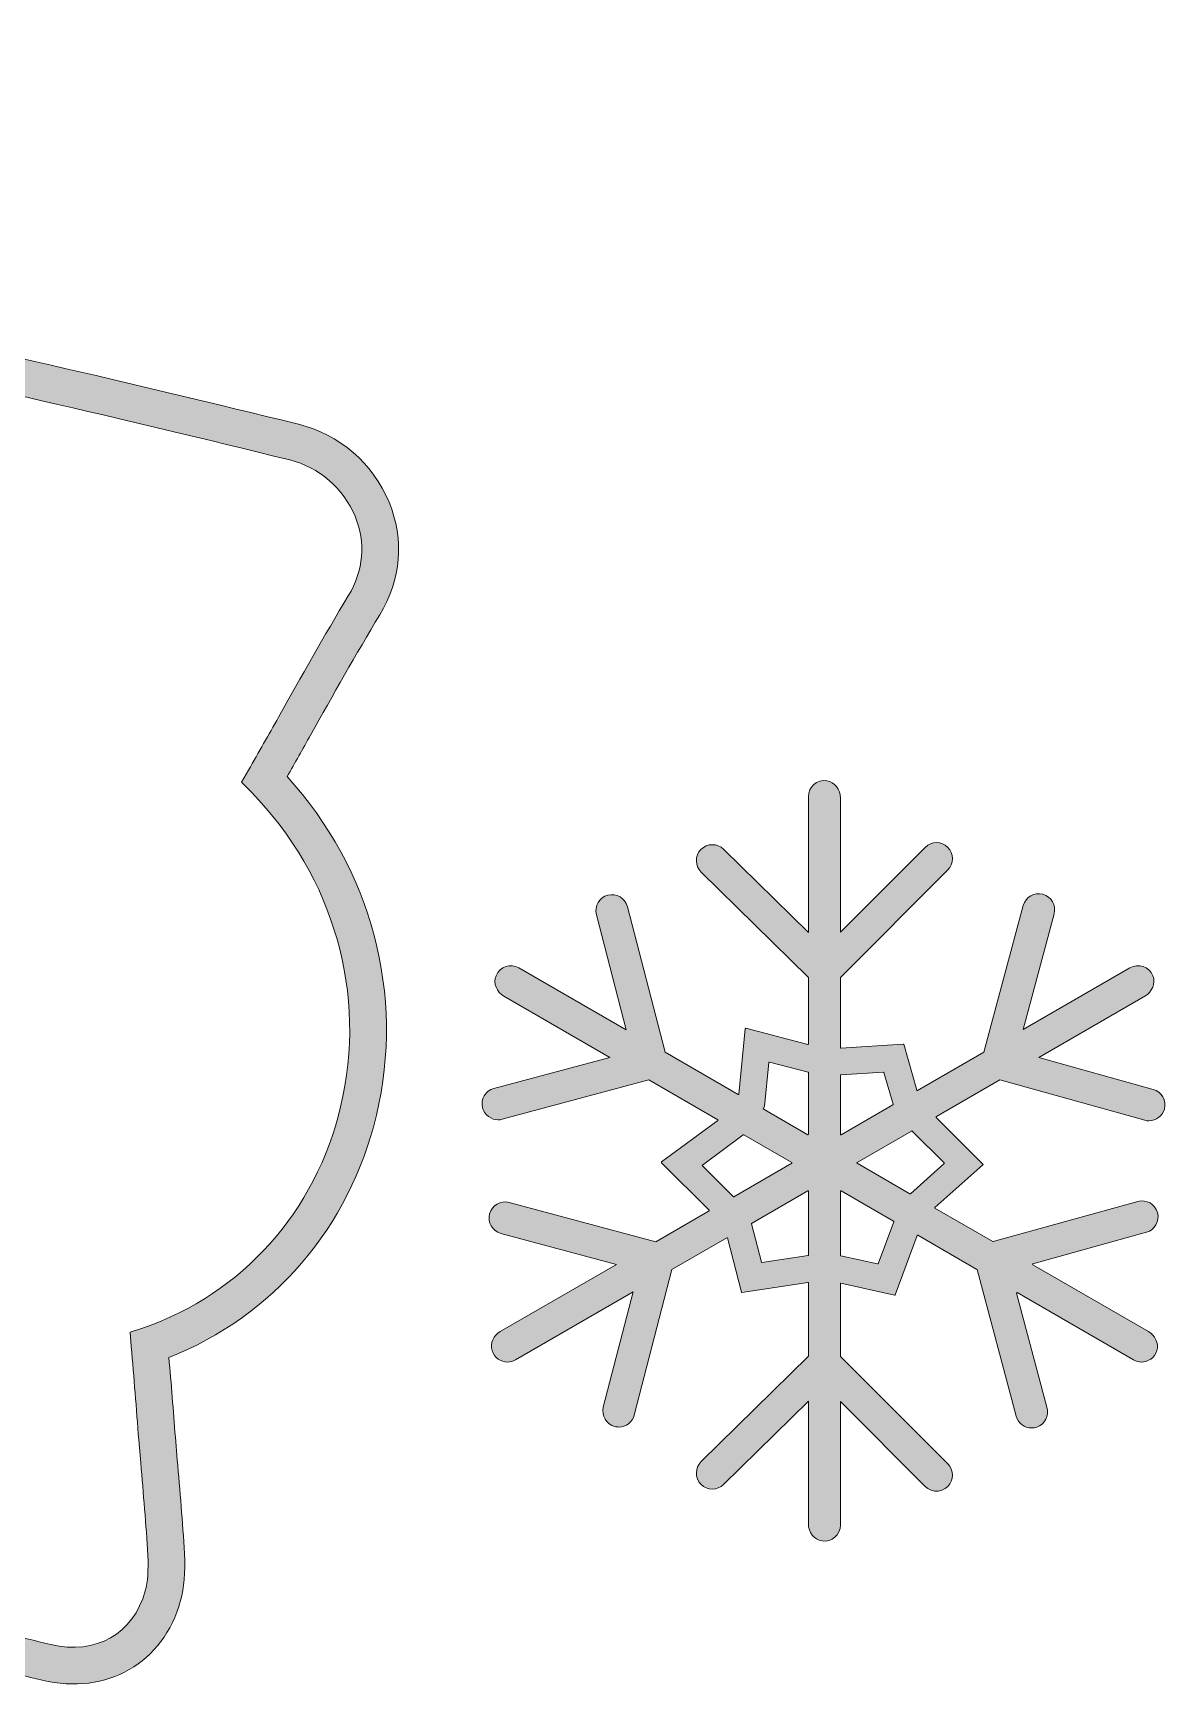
# Model space of a CAD drawing. Header units: inches. Extents: x 63 to 1015, y -784 to -299.
# Drawn here: x 872.1 to 1002.4, y -489.6 to -298.6 of the extents above; entities that cross this region are included whole.
import ezdxf

# ---------------------------------------------------------------- set-up
doc = ezdxf.new("R2010")
doc.units = ezdxf.units.IN
doc.header["$MEASUREMENT"] = 0
doc.layers.add('Layer 1', color=7, linetype='Continuous')

# ---------------------------------------------------------------- blocks, each defined once
blk = doc.blocks.new('block 14')
at = {"layer": 'Layer 1', "true_color": 0x8dba2d}
h = blk.add_hatch(color=65, dxfattribs=at)
h.dxf.hatch_style = 2
edge = h.paths.add_edge_path()
edge.add_spline(control_points=[(203.14, -488.31), (200.26, -488.31), (197.55, -487.36), (195.27, -485.51), (191.72, -482.62), (189.78, -477.88), (190.2, -473.14), (190.77, -467.25), (191.25, -461.27), (191.71, -455.48), (191.71, -455.48), (192.08, -450.9), (192.08, -450.9), (192.09, -450.84), (192.09, -450.77), (192.09, -450.71), (180.2, -446.09), (171.34, -435.82), (168.24, -422.95), (164.92, -409.21), (168.74, -394.76), (178.44, -384), (178.23, -383.58), (178.01, -383.16), (177.78, -382.75), (176.9, -381.19), (176.04, -379.63), (175.17, -378.07), (172.89, -373.94), (170.53, -369.68), (168.03, -365.65), (165.5, -361.62), (165.06, -356.82), (166.81, -352.51), (168.65, -348), (172.58, -344.62), (177.31, -343.47), (201.83, -337.52), (230.96, -330.68), (261.09, -325.15), (282.43, -321.27), (303.59, -317.7), (324, -314.56), (340.57, -311.97), (356.81, -310.05), (370.52, -308.52), (386.77, -306.68), (403.22, -305.04), (419.41, -303.66), (430.52, -302.68), (442.77, -301.83), (457.95, -300.98), (487.9, -299.29), (518.8, -298.59), (552.41, -298.83), (578.9, -298.99), (603.22, -299.82), (626.75, -301.36), (626.75, -301.36), (630.04, -301.57), (630.04, -301.57), (644.51, -302.5), (659.47, -303.46), (674.19, -304.87), (689.26, -306.29), (709.16, -308.27), (729.36, -311.01), (754.06, -314.32), (776.65, -317.74), (798.41, -321.45), (830.08, -326.81), (863.19, -333.82), (902.6, -343.51), (907.26, -344.66), (911.14, -348), (912.99, -352.47), (914.77, -356.76), (914.39, -361.36), (911.92, -365.41), (909.19, -369.94), (906.53, -374.66), (903.97, -379.22), (903.08, -380.81), (902.18, -382.4), (901.28, -384), (910.99, -394.66), (914.82, -409.08), (911.54, -422.9), (908.47, -435.78), (899.62, -446.06), (887.69, -450.73), (887.95, -453.75), (888.2, -456.8), (888.43, -459.88), (888.43, -459.88), (888.65, -462.49), (888.65, -462.49), (888.95, -466.01), (889.27, -469.65), (889.48, -473.24), (889.59, -475.45), (889.45, -477.17), (889.03, -478.67), (887.07, -485.84), (880.54, -489.59), (873.14, -487.8), (869.54, -486.96), (865.93, -486.08), (862.32, -485.19), (857.89, -484.11), (853.45, -483.03), (848.99, -482.01), (817.68, -474.77), (789.73, -469.24), (763.54, -465.09), (748.48, -462.73), (728.65, -459.69), (708.73, -457.12), (694.68, -455.28), (679.79, -453.7), (664.47, -452.42), (642.64, -450.54), (623.33, -449.16), (605.42, -448.21), (580.77, -446.85), (555.94, -446.33), (531.6, -446.67), (515.22, -446.9), (496.15, -447.23), (477.18, -448.09), (461.48, -448.83), (444.52, -449.96), (423.83, -451.67), (405.55, -453.17), (390.77, -454.66), (377.34, -456.36), (354.91, -459.25), (334.3, -462.2), (314.34, -465.39), (285.91, -469.96), (256.34, -475.93), (223.93, -483.62), (222.38, -483.99), (220.83, -484.34), (219.28, -484.69), (215.35, -485.59), (211.27, -486.51), (207.36, -487.66), (205.93, -488.09), (204.52, -488.31), (203.14, -488.31)], knot_values=[0, 0, 0, 0, 1, 1, 1, 2, 2, 2, 3, 3, 3, 4, 4, 4, 5, 5, 5, 6, 6, 6, 7, 7, 7, 8, 8, 8, 9, 9, 9, 10, 10, 10, 11, 11, 11, 12, 12, 12, 13, 13, 13, 14, 14, 14, 15, 15, 15, 16, 16, 16, 17, 17, 17, 18, 18, 18, 19, 19, 19, 20, 20, 20, 21, 21, 21, 22, 22, 22, 23, 23, 23, 24, 24, 24, 25, 25, 25, 26, 26, 26, 27, 27, 27, 28, 28, 28, 29, 29, 29, 30, 30, 30, 31, 31, 31, 32, 32, 32, 33, 33, 33, 34, 34, 34, 35, 35, 35, 36, 36, 36, 37, 37, 37, 38, 38, 38, 39, 39, 39, 40, 40, 40, 41, 41, 41, 42, 42, 42, 43, 43, 43, 44, 44, 44, 45, 45, 45, 46, 46, 46, 47, 47, 47, 48, 48, 48, 49, 49, 49, 50, 50, 50, 50], degree=3, periodic=1)
edge = h.paths.add_edge_path()
edge.add_spline(control_points=[(539.71, -303), (511.03, -303), (484.25, -303.72), (458.19, -305.19), (443.05, -306.04), (430.84, -306.88), (419.77, -307.86), (403.62, -309.24), (387.21, -310.87), (370.99, -312.71), (357.32, -314.24), (341.14, -316.15), (324.65, -318.73), (304.27, -321.87), (283.14, -325.42), (261.85, -329.3), (231.82, -334.81), (202.77, -341.63), (178.3, -347.57), (174.88, -348.4), (172.05, -350.84), (170.72, -354.1), (169.46, -357.19), (169.78, -360.5), (171.61, -363.42), (174.17, -367.55), (176.56, -371.86), (178.86, -376.03), (179.72, -377.58), (180.58, -379.13), (181.45, -380.68), (181.96, -381.58), (182.44, -382.57), (182.87, -383.47), (182.87, -383.47), (183.5, -384.79), (183.5, -384.79), (183.5, -384.79), (182.49, -385.85), (182.49, -385.85), (173.05, -395.66), (169.25, -409.16), (172.34, -421.96), (175.22, -433.92), (183.65, -443.37), (194.87, -447.23), (194.87, -447.23), (196.29, -447.72), (196.29, -447.72), (196.29, -447.72), (196.3, -449.79), (196.3, -449.79), (196.31, -450.26), (196.32, -450.74), (196.29, -451.2), (196.29, -451.2), (195.92, -455.82), (195.92, -455.82), (195.45, -461.62), (194.97, -467.62), (194.4, -473.53), (194.1, -476.88), (195.45, -480.22), (197.93, -482.24), (199.51, -483.53), (202.23, -484.81), (206.15, -483.62), (210.21, -482.42), (214.35, -481.49), (218.35, -480.58), (219.89, -480.23), (221.42, -479.88), (222.96, -479.52), (255.47, -471.8), (285.14, -465.82), (313.67, -461.23), (333.67, -458.03), (354.33, -455.07), (376.81, -452.18), (390.31, -450.47), (405.14, -448.97), (423.48, -447.46), (444.23, -445.75), (461.23, -444.61), (476.99, -443.88), (496.02, -443.01), (515.12, -442.69), (531.54, -442.45), (555.98, -442.11), (580.91, -442.63), (605.64, -444), (623.6, -444.95), (642.96, -446.34), (664.83, -448.22), (680.2, -449.5), (695.16, -451.09), (709.28, -452.93), (729.24, -455.52), (749.11, -458.56), (764.2, -460.92), (790.49, -465.09), (818.53, -470.64), (849.93, -477.9), (854.41, -478.92), (858.87, -480.01), (863.32, -481.1), (866.92, -481.98), (870.51, -482.86), (874.11, -483.7), (879.27, -484.95), (883.62, -482.48), (884.97, -477.55), (885.26, -476.49), (885.35, -475.19), (885.27, -473.46), (885.06, -469.95), (884.75, -466.34), (884.45, -462.85), (884.45, -462.85), (884.22, -460.21), (884.22, -460.21), (883.96, -456.58), (883.66, -453.01), (883.36, -449.48), (883.36, -449.48), (883.22, -447.84), (883.22, -447.84), (883.22, -447.84), (884.77, -447.31), (884.77, -447.31), (896.11, -443.43), (904.58, -433.94), (907.43, -421.93), (910.5, -409.02), (906.66, -395.51), (897.17, -385.78), (897.17, -385.78), (896.05, -384.65), (896.05, -384.65), (896.05, -384.65), (896.84, -383.26), (896.84, -383.26), (898, -381.22), (899.15, -379.19), (900.29, -377.15), (902.87, -372.56), (905.54, -367.82), (908.31, -363.22), (910.06, -360.34), (910.34, -357.1), (909.09, -354.08), (907.78, -350.9), (904.91, -348.42), (901.6, -347.61), (862.29, -337.94), (829.27, -330.95), (797.71, -325.61), (775.99, -321.9), (753.45, -318.5), (728.79, -315.19), (708.67, -312.46), (688.82, -310.48), (673.79, -309.07), (659.14, -307.67), (644.21, -306.71), (629.77, -305.78), (629.77, -305.78), (626.48, -305.57), (626.48, -305.57), (603.03, -304.03), (578.79, -303.21), (552.38, -303.05), (548.12, -303.02), (543.89, -303), (539.71, -303)], knot_values=[0, 0, 0, 0, 1, 1, 1, 2, 2, 2, 3, 3, 3, 4, 4, 4, 5, 5, 5, 6, 6, 6, 7, 7, 7, 8, 8, 8, 9, 9, 9, 10, 10, 10, 11, 11, 11, 12, 12, 12, 13, 13, 13, 14, 14, 14, 15, 15, 15, 16, 16, 16, 17, 17, 17, 18, 18, 18, 19, 19, 19, 20, 20, 20, 21, 21, 21, 22, 22, 22, 23, 23, 23, 24, 24, 24, 25, 25, 25, 26, 26, 26, 27, 27, 27, 28, 28, 28, 29, 29, 29, 30, 30, 30, 31, 31, 31, 32, 32, 32, 33, 33, 33, 34, 34, 34, 35, 35, 35, 36, 36, 36, 37, 37, 37, 38, 38, 38, 39, 39, 39, 40, 40, 40, 41, 41, 41, 42, 42, 42, 43, 43, 43, 44, 44, 44, 45, 45, 45, 46, 46, 46, 47, 47, 47, 48, 48, 48, 49, 49, 49, 50, 50, 50, 51, 51, 51, 52, 52, 52, 53, 53, 53, 54, 54, 54, 55, 55, 55, 56, 56, 56, 57, 57, 57, 58, 58, 58, 58], degree=3, periodic=1)
at = {"layer": 'Layer 1', "lineweight": 0}
for points, knots in [([(203.14, -488.31), (200.26, -488.31), (197.55, -487.36), (195.27, -485.51), (191.72, -482.62), (189.78, -477.88), (190.2, -473.14), (190.77, -467.25), (191.25, -461.27), (191.71, -455.48), (191.71, -455.48), (192.08, -450.9), (192.08, -450.9), (192.09, -450.84), (192.09, -450.77), (192.09, -450.71), (180.2, -446.09), (171.34, -435.82), (168.24, -422.95), (164.92, -409.21), (168.74, -394.76), (178.44, -384), (178.23, -383.58), (178.01, -383.16), (177.78, -382.75), (176.9, -381.19), (176.04, -379.63), (175.17, -378.07), (172.89, -373.94), (170.53, -369.68), (168.03, -365.65), (165.5, -361.62), (165.06, -356.82), (166.81, -352.51), (168.65, -348), (172.58, -344.62), (177.31, -343.47), (201.83, -337.52), (230.96, -330.68), (261.09, -325.15), (282.43, -321.27), (303.59, -317.7), (324, -314.56), (340.57, -311.97), (356.81, -310.05), (370.52, -308.52), (386.77, -306.68), (403.22, -305.04), (419.41, -303.66), (430.52, -302.68), (442.77, -301.83), (457.95, -300.98), (487.9, -299.29), (518.8, -298.59), (552.41, -298.83), (578.9, -298.99), (603.22, -299.82), (626.75, -301.36), (626.75, -301.36), (630.04, -301.57), (630.04, -301.57), (644.51, -302.5), (659.47, -303.46), (674.19, -304.87), (689.26, -306.29), (709.16, -308.27), (729.36, -311.01), (754.06, -314.32), (776.65, -317.74), (798.41, -321.45), (830.08, -326.81), (863.19, -333.82), (902.6, -343.51), (907.26, -344.66), (911.14, -348), (912.99, -352.47), (914.77, -356.76), (914.39, -361.36), (911.92, -365.41), (909.19, -369.94), (906.53, -374.66), (903.97, -379.22), (903.08, -380.81), (902.18, -382.4), (901.28, -384), (910.99, -394.66), (914.82, -409.08), (911.54, -422.9), (908.47, -435.78), (899.62, -446.06), (887.69, -450.73), (887.95, -453.75), (888.2, -456.8), (888.43, -459.88), (888.43, -459.88), (888.65, -462.49), (888.65, -462.49), (888.95, -466.01), (889.27, -469.65), (889.48, -473.24), (889.59, -475.45), (889.45, -477.17), (889.03, -478.67), (887.07, -485.84), (880.54, -489.59), (873.14, -487.8), (869.54, -486.96), (865.93, -486.08), (862.32, -485.19), (857.89, -484.11), (853.45, -483.03), (848.99, -482.01), (817.68, -474.77), (789.73, -469.24), (763.54, -465.09), (748.48, -462.73), (728.65, -459.69), (708.73, -457.12), (694.68, -455.28), (679.79, -453.7), (664.47, -452.42), (642.64, -450.54), (623.33, -449.16), (605.42, -448.21), (580.77, -446.85), (555.94, -446.33), (531.6, -446.67), (515.22, -446.9), (496.15, -447.23), (477.18, -448.09), (461.48, -448.83), (444.52, -449.96), (423.83, -451.67), (405.55, -453.17), (390.77, -454.66), (377.34, -456.36), (354.91, -459.25), (334.3, -462.2), (314.34, -465.39), (285.91, -469.96), (256.34, -475.93), (223.93, -483.62), (222.38, -483.99), (220.83, -484.34), (219.28, -484.69), (215.35, -485.59), (211.27, -486.51), (207.36, -487.66), (205.93, -488.09), (204.52, -488.31), (203.14, -488.31)], [0, 0, 0, 0, 1, 1, 1, 2, 2, 2, 3, 3, 3, 4, 4, 4, 5, 5, 5, 6, 6, 6, 7, 7, 7, 8, 8, 8, 9, 9, 9, 10, 10, 10, 11, 11, 11, 12, 12, 12, 13, 13, 13, 14, 14, 14, 15, 15, 15, 16, 16, 16, 17, 17, 17, 18, 18, 18, 19, 19, 19, 20, 20, 20, 21, 21, 21, 22, 22, 22, 23, 23, 23, 24, 24, 24, 25, 25, 25, 26, 26, 26, 27, 27, 27, 28, 28, 28, 29, 29, 29, 30, 30, 30, 31, 31, 31, 32, 32, 32, 33, 33, 33, 34, 34, 34, 35, 35, 35, 36, 36, 36, 37, 37, 37, 38, 38, 38, 39, 39, 39, 40, 40, 40, 41, 41, 41, 42, 42, 42, 43, 43, 43, 44, 44, 44, 45, 45, 45, 46, 46, 46, 47, 47, 47, 48, 48, 48, 49, 49, 49, 50, 50, 50, 50]), ([(539.71, -303), (511.03, -303), (484.25, -303.72), (458.19, -305.19), (443.05, -306.04), (430.84, -306.88), (419.77, -307.86), (403.62, -309.24), (387.21, -310.87), (370.99, -312.71), (357.32, -314.24), (341.14, -316.15), (324.65, -318.73), (304.27, -321.87), (283.14, -325.42), (261.85, -329.3), (231.82, -334.81), (202.77, -341.63), (178.3, -347.57), (174.88, -348.4), (172.05, -350.84), (170.72, -354.1), (169.46, -357.19), (169.78, -360.5), (171.61, -363.42), (174.17, -367.55), (176.56, -371.86), (178.86, -376.03), (179.72, -377.58), (180.58, -379.13), (181.45, -380.68), (181.96, -381.58), (182.44, -382.57), (182.87, -383.47), (182.87, -383.47), (183.5, -384.79), (183.5, -384.79), (183.5, -384.79), (182.49, -385.85), (182.49, -385.85), (173.05, -395.66), (169.25, -409.16), (172.34, -421.96), (175.22, -433.92), (183.65, -443.37), (194.87, -447.23), (194.87, -447.23), (196.29, -447.72), (196.29, -447.72), (196.29, -447.72), (196.3, -449.79), (196.3, -449.79), (196.31, -450.26), (196.32, -450.74), (196.29, -451.2), (196.29, -451.2), (195.92, -455.82), (195.92, -455.82), (195.45, -461.62), (194.97, -467.62), (194.4, -473.53), (194.1, -476.88), (195.45, -480.22), (197.93, -482.24), (199.51, -483.53), (202.23, -484.81), (206.15, -483.62), (210.21, -482.42), (214.35, -481.49), (218.35, -480.58), (219.89, -480.23), (221.42, -479.88), (222.96, -479.52), (255.47, -471.8), (285.14, -465.82), (313.67, -461.23), (333.67, -458.03), (354.33, -455.07), (376.81, -452.18), (390.31, -450.47), (405.14, -448.97), (423.48, -447.46), (444.23, -445.75), (461.23, -444.61), (476.99, -443.88), (496.02, -443.01), (515.12, -442.69), (531.54, -442.45), (555.98, -442.11), (580.91, -442.63), (605.64, -444), (623.6, -444.95), (642.96, -446.34), (664.83, -448.22), (680.2, -449.5), (695.16, -451.09), (709.28, -452.93), (729.24, -455.52), (749.11, -458.56), (764.2, -460.92), (790.49, -465.09), (818.53, -470.64), (849.93, -477.9), (854.41, -478.92), (858.87, -480.01), (863.32, -481.1), (866.92, -481.98), (870.51, -482.86), (874.11, -483.7), (879.27, -484.95), (883.62, -482.48), (884.97, -477.55), (885.26, -476.49), (885.35, -475.19), (885.27, -473.46), (885.06, -469.95), (884.75, -466.34), (884.45, -462.85), (884.45, -462.85), (884.22, -460.21), (884.22, -460.21), (883.96, -456.58), (883.66, -453.01), (883.36, -449.48), (883.36, -449.48), (883.22, -447.84), (883.22, -447.84), (883.22, -447.84), (884.77, -447.31), (884.77, -447.31), (896.11, -443.43), (904.58, -433.94), (907.43, -421.93), (910.5, -409.02), (906.66, -395.51), (897.17, -385.78), (897.17, -385.78), (896.05, -384.65), (896.05, -384.65), (896.05, -384.65), (896.84, -383.26), (896.84, -383.26), (898, -381.22), (899.15, -379.19), (900.29, -377.15), (902.87, -372.56), (905.54, -367.82), (908.31, -363.22), (910.06, -360.34), (910.34, -357.1), (909.09, -354.08), (907.78, -350.9), (904.91, -348.42), (901.6, -347.61), (862.29, -337.94), (829.27, -330.95), (797.71, -325.61), (775.99, -321.9), (753.45, -318.5), (728.79, -315.19), (708.67, -312.46), (688.82, -310.48), (673.79, -309.07), (659.14, -307.67), (644.21, -306.71), (629.77, -305.78), (629.77, -305.78), (626.48, -305.57), (626.48, -305.57), (603.03, -304.03), (578.79, -303.21), (552.38, -303.05), (548.12, -303.02), (543.89, -303), (539.71, -303)], [0, 0, 0, 0, 1, 1, 1, 2, 2, 2, 3, 3, 3, 4, 4, 4, 5, 5, 5, 6, 6, 6, 7, 7, 7, 8, 8, 8, 9, 9, 9, 10, 10, 10, 11, 11, 11, 12, 12, 12, 13, 13, 13, 14, 14, 14, 15, 15, 15, 16, 16, 16, 17, 17, 17, 18, 18, 18, 19, 19, 19, 20, 20, 20, 21, 21, 21, 22, 22, 22, 23, 23, 23, 24, 24, 24, 25, 25, 25, 26, 26, 26, 27, 27, 27, 28, 28, 28, 29, 29, 29, 30, 30, 30, 31, 31, 31, 32, 32, 32, 33, 33, 33, 34, 34, 34, 35, 35, 35, 36, 36, 36, 37, 37, 37, 38, 38, 38, 39, 39, 39, 40, 40, 40, 41, 41, 41, 42, 42, 42, 43, 43, 43, 44, 44, 44, 45, 45, 45, 46, 46, 46, 47, 47, 47, 48, 48, 48, 49, 49, 49, 50, 50, 50, 51, 51, 51, 52, 52, 52, 53, 53, 53, 54, 54, 54, 55, 55, 55, 56, 56, 56, 57, 57, 57, 58, 58, 58, 58])]:
    blk.add_open_spline(points, degree=3, knots=knots, dxfattribs=at)
blk = doc.blocks.new('block 16')
at = {"layer": 'Layer 1', "true_color": 0x8dba2d}
h = blk.add_hatch(color=65, dxfattribs=at)
h.dxf.hatch_style = 2
edge = h.paths.add_edge_path()
edge.add_spline(control_points=[(1000.83, -419.93), (1000.83, -419.93), (987.66, -416.27), (987.66, -416.27), (987.66, -416.27), (999.86, -409.23), (999.86, -409.23), (1000.68, -408.76), (1001.13, -407.75), (1000.78, -406.87), (1000.35, -405.81), (999.11, -405.42), (998.15, -405.97), (998.15, -405.97), (985.87, -413.06), (985.87, -413.06), (985.87, -413.06), (989.43, -399.76), (989.43, -399.76), (989.7, -398.78), (989.11, -397.77), (988.13, -397.51), (987.17, -397.25), (986.15, -397.83), (985.88, -398.81), (985.88, -398.81), (981.37, -415.66), (981.37, -415.66), (981.37, -415.66), (973.74, -420.06), (973.74, -420.06), (973.71, -420.08), (973.67, -420.07), (973.66, -420.03), (973.66, -420.03), (972.14, -414.75), (972.14, -414.75), (972.13, -414.73), (972.11, -414.72), (972.08, -414.72), (972.08, -414.72), (964.93, -415.18), (964.93, -415.18), (964.9, -415.18), (964.87, -415.16), (964.87, -415.13), (964.87, -415.13), (964.87, -407.06), (964.87, -407.06), (964.87, -407.06), (977.21, -394.72), (977.21, -394.72), (977.93, -394), (977.93, -392.84), (977.21, -392.12), (976.49, -391.4), (975.33, -391.4), (974.61, -392.12), (974.61, -392.12), (964.87, -401.86), (964.87, -401.86), (964.87, -401.86), (964.87, -386.43), (964.87, -386.43), (964.87, -385.49), (964.23, -384.6), (963.3, -384.47), (962.16, -384.31), (961.19, -385.19), (961.19, -386.29), (961.19, -386.29), (961.19, -401.91), (961.19, -401.91), (961.19, -401.91), (951.45, -392.34), (951.45, -392.34), (950.72, -391.63), (949.56, -391.64), (948.84, -392.36), (948.13, -393.09), (948.14, -394.25), (948.87, -394.96), (948.87, -394.96), (961.19, -407.07), (961.19, -407.07), (961.19, -407.07), (961.19, -414.71), (961.19, -414.71), (961.19, -414.74), (961.16, -414.77), (961.13, -414.76), (961.13, -414.76), (954, -412.91), (954, -412.91), (953.97, -412.91), (953.94, -412.93), (953.94, -412.96), (953.94, -412.96), (953.2, -420.48), (953.2, -420.48), (953.19, -420.52), (953.15, -420.54), (953.12, -420.52), (953.12, -420.52), (944.71, -415.66), (944.71, -415.66), (944.71, -415.66), (940.39, -398.94), (940.39, -398.94), (940.13, -397.96), (939.14, -397.35), (938.15, -397.62), (937.16, -397.87), (936.57, -398.87), (936.82, -399.86), (936.82, -399.86), (940.24, -413.08), (940.24, -413.08), (940.24, -413.08), (927.91, -405.97), (927.91, -405.97), (926.96, -405.42), (925.72, -405.81), (925.29, -406.87), (924.93, -407.75), (925.38, -408.76), (926.2, -409.23), (926.2, -409.23), (938.35, -416.25), (938.35, -416.25), (938.35, -416.25), (925.05, -419.81), (925.05, -419.81), (924.07, -420.07), (923.49, -421.08), (923.75, -422.06), (923.98, -422.88), (924.72, -423.43), (925.53, -423.43), (925.69, -423.43), (925.85, -423.41), (926.01, -423.36), (926.01, -423.36), (942.86, -418.85), (942.86, -418.85), (942.86, -418.85), (950.77, -423.42), (950.77, -423.42), (950.8, -423.43), (950.81, -423.48), (950.78, -423.5), (950.78, -423.5), (944.32, -428.27), (944.32, -428.27), (944.29, -428.29), (944.29, -428.33), (944.31, -428.35), (944.31, -428.35), (949.78, -433.82), (949.78, -433.82), (949.81, -433.84), (949.8, -433.88), (949.77, -433.9), (949.77, -433.9), (943.65, -437.43), (943.65, -437.43), (943.65, -437.43), (926.8, -432.92), (926.8, -432.92), (925.82, -432.65), (924.82, -433.23), (924.55, -434.22), (924.29, -435.2), (924.87, -436.21), (925.85, -436.47), (925.85, -436.47), (939.15, -440.03), (939.15, -440.03), (939.15, -440.03), (925.78, -447.75), (925.78, -447.75), (925.02, -448.19), (924.58, -449.09), (924.83, -449.93), (925.08, -450.77), (925.83, -451.25), (926.59, -451.25), (926.9, -451.25), (927.22, -451.17), (927.51, -451), (927.51, -451), (941.04, -443.19), (941.04, -443.19), (941.04, -443.19), (937.62, -456.42), (937.62, -456.42), (937.37, -457.4), (937.96, -458.41), (938.94, -458.66), (939.1, -458.7), (939.25, -458.72), (939.4, -458.72), (940.22, -458.72), (940.97, -458.17), (941.18, -457.34), (941.18, -457.34), (945.5, -440.61), (945.5, -440.61), (945.5, -440.61), (951.81, -436.97), (951.81, -436.97), (951.84, -436.96), (951.88, -436.97), (951.88, -437), (951.88, -437), (953.5, -443.21), (953.5, -443.21), (953.5, -443.24), (953.53, -443.25), (953.55, -443.25), (953.55, -443.25), (961.13, -442.12), (961.13, -442.12), (961.16, -442.12), (961.19, -442.14), (961.19, -442.17), (961.19, -442.17), (961.19, -450.59), (961.19, -450.59), (961.19, -450.59), (948.87, -462.69), (948.87, -462.69), (948.14, -463.41), (948.13, -464.57), (948.84, -465.3), (949.56, -466.02), (950.72, -466.03), (951.45, -465.32), (951.45, -465.32), (961.19, -455.75), (961.19, -455.75), (961.19, -455.75), (961.19, -469.85), (961.19, -469.85), (961.19, -470.79), (961.83, -471.68), (962.76, -471.81), (963.9, -471.97), (964.87, -471.09), (964.87, -469.99), (964.87, -469.99), (964.87, -455.8), (964.87, -455.8), (964.87, -455.8), (974.61, -465.54), (974.61, -465.54), (974.97, -465.9), (975.44, -466.08), (975.91, -466.08), (976.38, -466.08), (976.85, -465.9), (977.21, -465.54), (977.93, -464.82), (977.93, -463.66), (977.21, -462.94), (977.21, -462.94), (964.87, -450.6), (964.87, -450.6), (964.87, -450.6), (964.87, -442.25), (964.87, -442.25), (964.87, -442.22), (964.9, -442.2), (964.93, -442.2), (964.93, -442.2), (971.09, -443.57), (971.09, -443.57), (971.11, -443.57), (971.14, -443.56), (971.15, -443.54), (971.15, -443.54), (973.69, -436.72), (973.69, -436.72), (973.7, -436.69), (973.74, -436.67), (973.77, -436.69), (973.77, -436.69), (980.55, -440.61), (980.55, -440.61), (980.56, -440.61), (980.57, -440.63), (980.57, -440.64), (980.57, -440.64), (985.08, -457.47), (985.08, -457.47), (985.31, -458.29), (986.05, -458.83), (986.86, -458.83), (987.05, -458.83), (987.23, -458.81), (987.43, -458.75), (988.38, -458.44), (988.87, -457.39), (988.61, -456.42), (988.61, -456.42), (985.11, -443.34), (985.11, -443.34), (985.1, -443.3), (985.14, -443.26), (985.18, -443.28), (985.18, -443.28), (998.55, -451), (998.55, -451), (998.84, -451.17), (999.16, -451.25), (999.47, -451.25), (1000.23, -451.25), (1000.98, -450.77), (1001.23, -449.93), (1001.49, -449.09), (1001.04, -448.19), (1000.28, -447.75), (1000.28, -447.75), (986.97, -440.07), (986.97, -440.07), (986.93, -440.04), (986.94, -439.98), (986.98, -439.97), (986.98, -439.97), (1000.03, -436.35), (1000.03, -436.35), (1001.01, -436.08), (1001.58, -435.06), (1001.31, -434.08), (1001.04, -433.11), (1000.05, -432.54), (999.04, -432.8), (999.04, -432.8), (982.42, -437.42), (982.42, -437.42), (982.41, -437.42), (982.39, -437.42), (982.38, -437.42), (982.38, -437.42), (975.74, -433.58), (975.74, -433.58), (975.71, -433.57), (975.71, -433.52), (975.73, -433.5), (975.73, -433.5), (981.25, -428.58), (981.25, -428.58), (981.27, -428.56), (981.27, -428.53), (981.25, -428.51), (981.25, -428.51), (975.89, -423.15), (975.89, -423.15), (975.86, -423.12), (975.87, -423.08), (975.9, -423.06), (975.9, -423.06), (983.2, -418.85), (983.2, -418.85), (983.2, -418.85), (999.84, -423.47), (999.84, -423.47), (1000.01, -423.52), (1000.17, -423.54), (1000.33, -423.54), (1001.14, -423.54), (1001.88, -423.01), (1002.1, -422.19), (1002.38, -421.21), (1001.8, -420.2), (1000.83, -419.93)], knot_values=[0, 0, 0, 0, 1, 1, 1, 2, 2, 2, 3, 3, 3, 4, 4, 4, 5, 5, 5, 6, 6, 6, 7, 7, 7, 8, 8, 8, 9, 9, 9, 10, 10, 10, 11, 11, 11, 12, 12, 12, 13, 13, 13, 14, 14, 14, 15, 15, 15, 16, 16, 16, 17, 17, 17, 18, 18, 18, 19, 19, 19, 20, 20, 20, 21, 21, 21, 22, 22, 22, 23, 23, 23, 24, 24, 24, 25, 25, 25, 26, 26, 26, 27, 27, 27, 28, 28, 28, 29, 29, 29, 30, 30, 30, 31, 31, 31, 32, 32, 32, 33, 33, 33, 34, 34, 34, 35, 35, 35, 36, 36, 36, 37, 37, 37, 38, 38, 38, 39, 39, 39, 40, 40, 40, 41, 41, 41, 42, 42, 42, 43, 43, 43, 44, 44, 44, 45, 45, 45, 46, 46, 46, 47, 47, 47, 48, 48, 48, 49, 49, 49, 50, 50, 50, 51, 51, 51, 52, 52, 52, 53, 53, 53, 54, 54, 54, 55, 55, 55, 56, 56, 56, 57, 57, 57, 58, 58, 58, 59, 59, 59, 60, 60, 60, 61, 61, 61, 62, 62, 62, 63, 63, 63, 64, 64, 64, 65, 65, 65, 66, 66, 66, 67, 67, 67, 68, 68, 68, 69, 69, 69, 70, 70, 70, 71, 71, 71, 72, 72, 72, 73, 73, 73, 74, 74, 74, 75, 75, 75, 76, 76, 76, 77, 77, 77, 78, 78, 78, 79, 79, 79, 80, 80, 80, 81, 81, 81, 82, 82, 82, 83, 83, 83, 84, 84, 84, 85, 85, 85, 86, 86, 86, 87, 87, 87, 88, 88, 88, 89, 89, 89, 90, 90, 90, 91, 91, 91, 92, 92, 92, 93, 93, 93, 94, 94, 94, 95, 95, 95, 96, 96, 96, 97, 97, 97, 98, 98, 98, 99, 99, 99, 100, 100, 100, 101, 101, 101, 102, 102, 102, 103, 103, 103, 104, 104, 104, 105, 105, 105, 106, 106, 106, 107, 107, 107, 108, 108, 108, 109, 109, 109, 110, 110, 110, 111, 111, 111, 112, 112, 112, 113, 113, 113, 114, 114, 114, 115, 115, 115, 116, 116, 116, 117, 117, 117, 118, 118, 118, 119, 119, 119, 120, 120, 120, 121, 121, 121, 122, 122, 122, 123, 123, 123, 124, 124, 124, 125, 125, 125, 125], degree=3, periodic=1)
edge = h.paths.add_edge_path()
edge.add_spline(control_points=[(964.92, -418.26), (964.92, -418.26), (969.82, -417.94), (969.82, -417.94), (969.84, -417.94), (969.87, -417.95), (969.87, -417.98), (969.87, -417.98), (970.93, -421.64), (970.93, -421.64), (970.94, -421.66), (970.93, -421.69), (970.91, -421.7), (970.91, -421.7), (964.95, -425.14), (964.95, -425.14), (964.91, -425.16), (964.87, -425.13), (964.87, -425.09), (964.87, -425.09), (964.87, -418.31), (964.87, -418.31), (964.87, -418.28), (964.89, -418.26), (964.92, -418.26)], knot_values=[0, 0, 0, 0, 1, 1, 1, 2, 2, 2, 3, 3, 3, 4, 4, 4, 5, 5, 5, 6, 6, 6, 7, 7, 7, 8, 8, 8, 8], degree=3, periodic=1)
edge = h.paths.add_edge_path()
edge.add_spline(control_points=[(956.14, -421.89), (956.14, -421.89), (956.64, -416.83), (956.64, -416.83), (956.65, -416.8), (956.68, -416.78), (956.71, -416.79), (956.71, -416.79), (961.15, -417.94), (961.15, -417.94), (961.18, -417.94), (961.19, -417.96), (961.19, -417.99), (961.19, -417.99), (961.19, -425.09), (961.19, -425.09), (961.19, -425.13), (961.15, -425.16), (961.12, -425.14), (961.12, -425.14), (955.98, -422.17), (955.98, -422.17), (955.98, -422.17), (956.14, -421.89), (956.14, -421.89)], knot_values=[0, 0, 0, 0, 1, 1, 1, 2, 2, 2, 3, 3, 3, 4, 4, 4, 5, 5, 5, 6, 6, 6, 7, 7, 7, 8, 8, 8, 8], degree=3, periodic=1)
edge = h.paths.add_edge_path()
edge.add_spline(control_points=[(952.62, -432.26), (952.6, -432.27), (952.57, -432.27), (952.55, -432.25), (952.55, -432.25), (949.01, -428.7), (949.01, -428.7), (948.98, -428.68), (948.99, -428.64), (949.01, -428.62), (949.01, -428.62), (953.71, -425.15), (953.71, -425.15), (953.73, -425.14), (953.75, -425.14), (953.77, -425.15), (953.77, -425.15), (959.28, -428.32), (959.28, -428.32), (959.31, -428.34), (959.31, -428.39), (959.28, -428.41), (959.28, -428.41), (952.62, -432.26), (952.62, -432.26)], knot_values=[0, 0, 0, 0, 1, 1, 1, 2, 2, 2, 3, 3, 3, 4, 4, 4, 5, 5, 5, 6, 6, 6, 7, 7, 7, 8, 8, 8, 8], degree=3, periodic=1)
edge = h.paths.add_edge_path()
edge.add_spline(control_points=[(961.15, -439.01), (961.15, -439.01), (955.83, -439.81), (955.83, -439.81), (955.81, -439.81), (955.78, -439.79), (955.78, -439.77), (955.78, -439.77), (954.64, -435.38), (954.64, -435.38), (954.63, -435.36), (954.64, -435.34), (954.66, -435.33), (954.66, -435.33), (961.12, -431.6), (961.12, -431.6), (961.15, -431.58), (961.19, -431.6), (961.19, -431.64), (961.19, -431.64), (961.19, -438.96), (961.19, -438.96), (961.19, -438.99), (961.17, -439.01), (961.15, -439.01)], knot_values=[0, 0, 0, 0, 1, 1, 1, 2, 2, 2, 3, 3, 3, 4, 4, 4, 5, 5, 5, 6, 6, 6, 7, 7, 7, 8, 8, 8, 8], degree=3, periodic=1)
edge = h.paths.add_edge_path()
edge.add_spline(control_points=[(969.21, -439.96), (969.2, -439.98), (969.17, -440), (969.15, -439.99), (969.15, -439.99), (964.91, -439.05), (964.91, -439.05), (964.89, -439.05), (964.87, -439.03), (964.87, -439), (964.87, -439), (964.87, -431.64), (964.87, -431.64), (964.87, -431.6), (964.91, -431.58), (964.95, -431.6), (964.95, -431.6), (970.98, -435.08), (970.98, -435.08), (971, -435.09), (971.01, -435.12), (971, -435.14), (971, -435.14), (969.21, -439.96), (969.21, -439.96)], knot_values=[0, 0, 0, 0, 1, 1, 1, 2, 2, 2, 3, 3, 3, 4, 4, 4, 5, 5, 5, 6, 6, 6, 7, 7, 7, 8, 8, 8, 8], degree=3, periodic=1)
edge = h.paths.add_edge_path()
edge.add_spline(control_points=[(976.78, -428.38), (976.8, -428.4), (976.8, -428.44), (976.78, -428.46), (976.78, -428.46), (972.91, -431.91), (972.91, -431.91), (972.89, -431.92), (972.87, -431.92), (972.85, -431.91), (972.85, -431.91), (966.79, -428.41), (966.79, -428.41), (966.75, -428.39), (966.75, -428.34), (966.79, -428.32), (966.79, -428.32), (973.05, -424.71), (973.05, -424.71), (973.07, -424.7), (973.1, -424.7), (973.12, -424.72), (973.12, -424.72), (976.78, -428.38), (976.78, -428.38)], knot_values=[0, 0, 0, 0, 1, 1, 1, 2, 2, 2, 3, 3, 3, 4, 4, 4, 5, 5, 5, 6, 6, 6, 7, 7, 7, 8, 8, 8, 8], degree=3, periodic=1)
at = {"layer": 'Layer 1', "lineweight": 0}
for points, knots in [([(1000.83, -419.93), (1000.83, -419.93), (987.66, -416.27), (987.66, -416.27), (987.66, -416.27), (999.86, -409.23), (999.86, -409.23), (1000.68, -408.76), (1001.13, -407.75), (1000.78, -406.87), (1000.35, -405.81), (999.11, -405.42), (998.15, -405.97), (998.15, -405.97), (985.87, -413.06), (985.87, -413.06), (985.87, -413.06), (989.43, -399.76), (989.43, -399.76), (989.7, -398.78), (989.11, -397.77), (988.13, -397.51), (987.17, -397.25), (986.15, -397.83), (985.88, -398.81), (985.88, -398.81), (981.37, -415.66), (981.37, -415.66), (981.37, -415.66), (973.74, -420.06), (973.74, -420.06), (973.71, -420.08), (973.67, -420.07), (973.66, -420.03), (973.66, -420.03), (972.14, -414.75), (972.14, -414.75), (972.13, -414.73), (972.11, -414.72), (972.08, -414.72), (972.08, -414.72), (964.93, -415.18), (964.93, -415.18), (964.9, -415.18), (964.87, -415.16), (964.87, -415.13), (964.87, -415.13), (964.87, -407.06), (964.87, -407.06), (964.87, -407.06), (977.21, -394.72), (977.21, -394.72), (977.93, -394), (977.93, -392.84), (977.21, -392.12), (976.49, -391.4), (975.33, -391.4), (974.61, -392.12), (974.61, -392.12), (964.87, -401.86), (964.87, -401.86), (964.87, -401.86), (964.87, -386.43), (964.87, -386.43), (964.87, -385.49), (964.23, -384.6), (963.3, -384.47), (962.16, -384.31), (961.19, -385.19), (961.19, -386.29), (961.19, -386.29), (961.19, -401.91), (961.19, -401.91), (961.19, -401.91), (951.45, -392.34), (951.45, -392.34), (950.72, -391.63), (949.56, -391.64), (948.84, -392.36), (948.13, -393.09), (948.14, -394.25), (948.87, -394.96), (948.87, -394.96), (961.19, -407.07), (961.19, -407.07), (961.19, -407.07), (961.19, -414.71), (961.19, -414.71), (961.19, -414.74), (961.16, -414.77), (961.13, -414.76), (961.13, -414.76), (954, -412.91), (954, -412.91), (953.97, -412.91), (953.94, -412.93), (953.94, -412.96), (953.94, -412.96), (953.2, -420.48), (953.2, -420.48), (953.19, -420.52), (953.15, -420.54), (953.12, -420.52), (953.12, -420.52), (944.71, -415.66), (944.71, -415.66), (944.71, -415.66), (940.39, -398.94), (940.39, -398.94), (940.13, -397.96), (939.14, -397.35), (938.15, -397.62), (937.16, -397.87), (936.57, -398.87), (936.82, -399.86), (936.82, -399.86), (940.24, -413.08), (940.24, -413.08), (940.24, -413.08), (927.91, -405.97), (927.91, -405.97), (926.96, -405.42), (925.72, -405.81), (925.29, -406.87), (924.93, -407.75), (925.38, -408.76), (926.2, -409.23), (926.2, -409.23), (938.35, -416.25), (938.35, -416.25), (938.35, -416.25), (925.05, -419.81), (925.05, -419.81), (924.07, -420.07), (923.49, -421.08), (923.75, -422.06), (923.98, -422.88), (924.72, -423.43), (925.53, -423.43), (925.69, -423.43), (925.85, -423.41), (926.01, -423.36), (926.01, -423.36), (942.86, -418.85), (942.86, -418.85), (942.86, -418.85), (950.77, -423.42), (950.77, -423.42), (950.8, -423.43), (950.81, -423.48), (950.78, -423.5), (950.78, -423.5), (944.32, -428.27), (944.32, -428.27), (944.29, -428.29), (944.29, -428.33), (944.31, -428.35), (944.31, -428.35), (949.78, -433.82), (949.78, -433.82), (949.81, -433.84), (949.8, -433.88), (949.77, -433.9), (949.77, -433.9), (943.65, -437.43), (943.65, -437.43), (943.65, -437.43), (926.8, -432.92), (926.8, -432.92), (925.82, -432.65), (924.82, -433.23), (924.55, -434.22), (924.29, -435.2), (924.87, -436.21), (925.85, -436.47), (925.85, -436.47), (939.15, -440.03), (939.15, -440.03), (939.15, -440.03), (925.78, -447.75), (925.78, -447.75), (925.02, -448.19), (924.58, -449.09), (924.83, -449.93), (925.08, -450.77), (925.83, -451.25), (926.59, -451.25), (926.9, -451.25), (927.22, -451.17), (927.51, -451), (927.51, -451), (941.04, -443.19), (941.04, -443.19), (941.04, -443.19), (937.62, -456.42), (937.62, -456.42), (937.37, -457.4), (937.96, -458.41), (938.94, -458.66), (939.1, -458.7), (939.25, -458.72), (939.4, -458.72), (940.22, -458.72), (940.97, -458.17), (941.18, -457.34), (941.18, -457.34), (945.5, -440.61), (945.5, -440.61), (945.5, -440.61), (951.81, -436.97), (951.81, -436.97), (951.84, -436.96), (951.88, -436.97), (951.88, -437), (951.88, -437), (953.5, -443.21), (953.5, -443.21), (953.5, -443.24), (953.53, -443.25), (953.55, -443.25), (953.55, -443.25), (961.13, -442.12), (961.13, -442.12), (961.16, -442.12), (961.19, -442.14), (961.19, -442.17), (961.19, -442.17), (961.19, -450.59), (961.19, -450.59), (961.19, -450.59), (948.87, -462.69), (948.87, -462.69), (948.14, -463.41), (948.13, -464.57), (948.84, -465.3), (949.56, -466.02), (950.72, -466.03), (951.45, -465.32), (951.45, -465.32), (961.19, -455.75), (961.19, -455.75), (961.19, -455.75), (961.19, -469.85), (961.19, -469.85), (961.19, -470.79), (961.83, -471.68), (962.76, -471.81), (963.9, -471.97), (964.87, -471.09), (964.87, -469.99), (964.87, -469.99), (964.87, -455.8), (964.87, -455.8), (964.87, -455.8), (974.61, -465.54), (974.61, -465.54), (974.97, -465.9), (975.44, -466.08), (975.91, -466.08), (976.38, -466.08), (976.85, -465.9), (977.21, -465.54), (977.93, -464.82), (977.93, -463.66), (977.21, -462.94), (977.21, -462.94), (964.87, -450.6), (964.87, -450.6), (964.87, -450.6), (964.87, -442.25), (964.87, -442.25), (964.87, -442.22), (964.9, -442.2), (964.93, -442.2), (964.93, -442.2), (971.09, -443.57), (971.09, -443.57), (971.11, -443.57), (971.14, -443.56), (971.15, -443.54), (971.15, -443.54), (973.69, -436.72), (973.69, -436.72), (973.7, -436.69), (973.74, -436.67), (973.77, -436.69), (973.77, -436.69), (980.55, -440.61), (980.55, -440.61), (980.56, -440.61), (980.57, -440.63), (980.57, -440.64), (980.57, -440.64), (985.08, -457.47), (985.08, -457.47), (985.31, -458.29), (986.05, -458.83), (986.86, -458.83), (987.05, -458.83), (987.23, -458.81), (987.43, -458.75), (988.38, -458.44), (988.87, -457.39), (988.61, -456.42), (988.61, -456.42), (985.11, -443.34), (985.11, -443.34), (985.1, -443.3), (985.14, -443.26), (985.18, -443.28), (985.18, -443.28), (998.55, -451), (998.55, -451), (998.84, -451.17), (999.16, -451.25), (999.47, -451.25), (1000.23, -451.25), (1000.98, -450.77), (1001.23, -449.93), (1001.49, -449.09), (1001.04, -448.19), (1000.28, -447.75), (1000.28, -447.75), (986.97, -440.07), (986.97, -440.07), (986.93, -440.04), (986.94, -439.98), (986.98, -439.97), (986.98, -439.97), (1000.03, -436.35), (1000.03, -436.35), (1001.01, -436.08), (1001.58, -435.06), (1001.31, -434.08), (1001.04, -433.11), (1000.05, -432.54), (999.04, -432.8), (999.04, -432.8), (982.42, -437.42), (982.42, -437.42), (982.41, -437.42), (982.39, -437.42), (982.38, -437.42), (982.38, -437.42), (975.74, -433.58), (975.74, -433.58), (975.71, -433.57), (975.71, -433.52), (975.73, -433.5), (975.73, -433.5), (981.25, -428.58), (981.25, -428.58), (981.27, -428.56), (981.27, -428.53), (981.25, -428.51), (981.25, -428.51), (975.89, -423.15), (975.89, -423.15), (975.86, -423.12), (975.87, -423.08), (975.9, -423.06), (975.9, -423.06), (983.2, -418.85), (983.2, -418.85), (983.2, -418.85), (999.84, -423.47), (999.84, -423.47), (1000.01, -423.52), (1000.17, -423.54), (1000.33, -423.54), (1001.14, -423.54), (1001.88, -423.01), (1002.1, -422.19), (1002.38, -421.21), (1001.8, -420.2), (1000.83, -419.93)], [0, 0, 0, 0, 1, 1, 1, 2, 2, 2, 3, 3, 3, 4, 4, 4, 5, 5, 5, 6, 6, 6, 7, 7, 7, 8, 8, 8, 9, 9, 9, 10, 10, 10, 11, 11, 11, 12, 12, 12, 13, 13, 13, 14, 14, 14, 15, 15, 15, 16, 16, 16, 17, 17, 17, 18, 18, 18, 19, 19, 19, 20, 20, 20, 21, 21, 21, 22, 22, 22, 23, 23, 23, 24, 24, 24, 25, 25, 25, 26, 26, 26, 27, 27, 27, 28, 28, 28, 29, 29, 29, 30, 30, 30, 31, 31, 31, 32, 32, 32, 33, 33, 33, 34, 34, 34, 35, 35, 35, 36, 36, 36, 37, 37, 37, 38, 38, 38, 39, 39, 39, 40, 40, 40, 41, 41, 41, 42, 42, 42, 43, 43, 43, 44, 44, 44, 45, 45, 45, 46, 46, 46, 47, 47, 47, 48, 48, 48, 49, 49, 49, 50, 50, 50, 51, 51, 51, 52, 52, 52, 53, 53, 53, 54, 54, 54, 55, 55, 55, 56, 56, 56, 57, 57, 57, 58, 58, 58, 59, 59, 59, 60, 60, 60, 61, 61, 61, 62, 62, 62, 63, 63, 63, 64, 64, 64, 65, 65, 65, 66, 66, 66, 67, 67, 67, 68, 68, 68, 69, 69, 69, 70, 70, 70, 71, 71, 71, 72, 72, 72, 73, 73, 73, 74, 74, 74, 75, 75, 75, 76, 76, 76, 77, 77, 77, 78, 78, 78, 79, 79, 79, 80, 80, 80, 81, 81, 81, 82, 82, 82, 83, 83, 83, 84, 84, 84, 85, 85, 85, 86, 86, 86, 87, 87, 87, 88, 88, 88, 89, 89, 89, 90, 90, 90, 91, 91, 91, 92, 92, 92, 93, 93, 93, 94, 94, 94, 95, 95, 95, 96, 96, 96, 97, 97, 97, 98, 98, 98, 99, 99, 99, 100, 100, 100, 101, 101, 101, 102, 102, 102, 103, 103, 103, 104, 104, 104, 105, 105, 105, 106, 106, 106, 107, 107, 107, 108, 108, 108, 109, 109, 109, 110, 110, 110, 111, 111, 111, 112, 112, 112, 113, 113, 113, 114, 114, 114, 115, 115, 115, 116, 116, 116, 117, 117, 117, 118, 118, 118, 119, 119, 119, 120, 120, 120, 121, 121, 121, 122, 122, 122, 123, 123, 123, 124, 124, 124, 125, 125, 125, 125]), ([(956.14, -421.89), (956.14, -421.89), (956.64, -416.83), (956.64, -416.83), (956.65, -416.8), (956.68, -416.78), (956.71, -416.79), (956.71, -416.79), (961.15, -417.94), (961.15, -417.94), (961.18, -417.94), (961.19, -417.96), (961.19, -417.99), (961.19, -417.99), (961.19, -425.09), (961.19, -425.09), (961.19, -425.13), (961.15, -425.16), (961.12, -425.14), (961.12, -425.14), (955.98, -422.17), (955.98, -422.17), (955.98, -422.17), (956.14, -421.89), (956.14, -421.89)], [0, 0, 0, 0, 1, 1, 1, 2, 2, 2, 3, 3, 3, 4, 4, 4, 5, 5, 5, 6, 6, 6, 7, 7, 7, 8, 8, 8, 8]), ([(964.92, -418.26), (964.92, -418.26), (969.82, -417.94), (969.82, -417.94), (969.84, -417.94), (969.87, -417.95), (969.87, -417.98), (969.87, -417.98), (970.93, -421.64), (970.93, -421.64), (970.94, -421.66), (970.93, -421.69), (970.91, -421.7), (970.91, -421.7), (964.95, -425.14), (964.95, -425.14), (964.91, -425.16), (964.87, -425.13), (964.87, -425.09), (964.87, -425.09), (964.87, -418.31), (964.87, -418.31), (964.87, -418.28), (964.89, -418.26), (964.92, -418.26)], [0, 0, 0, 0, 1, 1, 1, 2, 2, 2, 3, 3, 3, 4, 4, 4, 5, 5, 5, 6, 6, 6, 7, 7, 7, 8, 8, 8, 8]), ([(952.62, -432.26), (952.6, -432.27), (952.57, -432.27), (952.55, -432.25), (952.55, -432.25), (949.01, -428.7), (949.01, -428.7), (948.98, -428.68), (948.99, -428.64), (949.01, -428.62), (949.01, -428.62), (953.71, -425.15), (953.71, -425.15), (953.73, -425.14), (953.75, -425.14), (953.77, -425.15), (953.77, -425.15), (959.28, -428.32), (959.28, -428.32), (959.31, -428.34), (959.31, -428.39), (959.28, -428.41), (959.28, -428.41), (952.62, -432.26), (952.62, -432.26)], [0, 0, 0, 0, 1, 1, 1, 2, 2, 2, 3, 3, 3, 4, 4, 4, 5, 5, 5, 6, 6, 6, 7, 7, 7, 8, 8, 8, 8]), ([(976.78, -428.38), (976.8, -428.4), (976.8, -428.44), (976.78, -428.46), (976.78, -428.46), (972.91, -431.91), (972.91, -431.91), (972.89, -431.92), (972.87, -431.92), (972.85, -431.91), (972.85, -431.91), (966.79, -428.41), (966.79, -428.41), (966.75, -428.39), (966.75, -428.34), (966.79, -428.32), (966.79, -428.32), (973.05, -424.71), (973.05, -424.71), (973.07, -424.7), (973.1, -424.7), (973.12, -424.72), (973.12, -424.72), (976.78, -428.38), (976.78, -428.38)], [0, 0, 0, 0, 1, 1, 1, 2, 2, 2, 3, 3, 3, 4, 4, 4, 5, 5, 5, 6, 6, 6, 7, 7, 7, 8, 8, 8, 8]), ([(961.15, -439.01), (961.15, -439.01), (955.83, -439.81), (955.83, -439.81), (955.81, -439.81), (955.78, -439.79), (955.78, -439.77), (955.78, -439.77), (954.64, -435.38), (954.64, -435.38), (954.63, -435.36), (954.64, -435.34), (954.66, -435.33), (954.66, -435.33), (961.12, -431.6), (961.12, -431.6), (961.15, -431.58), (961.19, -431.6), (961.19, -431.64), (961.19, -431.64), (961.19, -438.96), (961.19, -438.96), (961.19, -438.99), (961.17, -439.01), (961.15, -439.01)], [0, 0, 0, 0, 1, 1, 1, 2, 2, 2, 3, 3, 3, 4, 4, 4, 5, 5, 5, 6, 6, 6, 7, 7, 7, 8, 8, 8, 8]), ([(969.21, -439.96), (969.2, -439.98), (969.17, -440), (969.15, -439.99), (969.15, -439.99), (964.91, -439.05), (964.91, -439.05), (964.89, -439.05), (964.87, -439.03), (964.87, -439), (964.87, -439), (964.87, -431.64), (964.87, -431.64), (964.87, -431.6), (964.91, -431.58), (964.95, -431.6), (964.95, -431.6), (970.98, -435.08), (970.98, -435.08), (971, -435.09), (971.01, -435.12), (971, -435.14), (971, -435.14), (969.21, -439.96), (969.21, -439.96)], [0, 0, 0, 0, 1, 1, 1, 2, 2, 2, 3, 3, 3, 4, 4, 4, 5, 5, 5, 6, 6, 6, 7, 7, 7, 8, 8, 8, 8])]:
    blk.add_open_spline(points, degree=3, knots=knots, dxfattribs=at)
blk = doc.blocks.new('block 2')
at = {"layer": 'Layer 1'}
for name in ['block 14', 'block 16']:
    blk.add_blockref(name, (0, 0), dxfattribs=at)

msp = doc.modelspace()

# ---------------------------------------------------------------- block references
at = {"layer": 'Layer 1'}
msp.add_blockref('block 2', (0, 0), dxfattribs=at)

doc.saveas('drawing.dxf')
